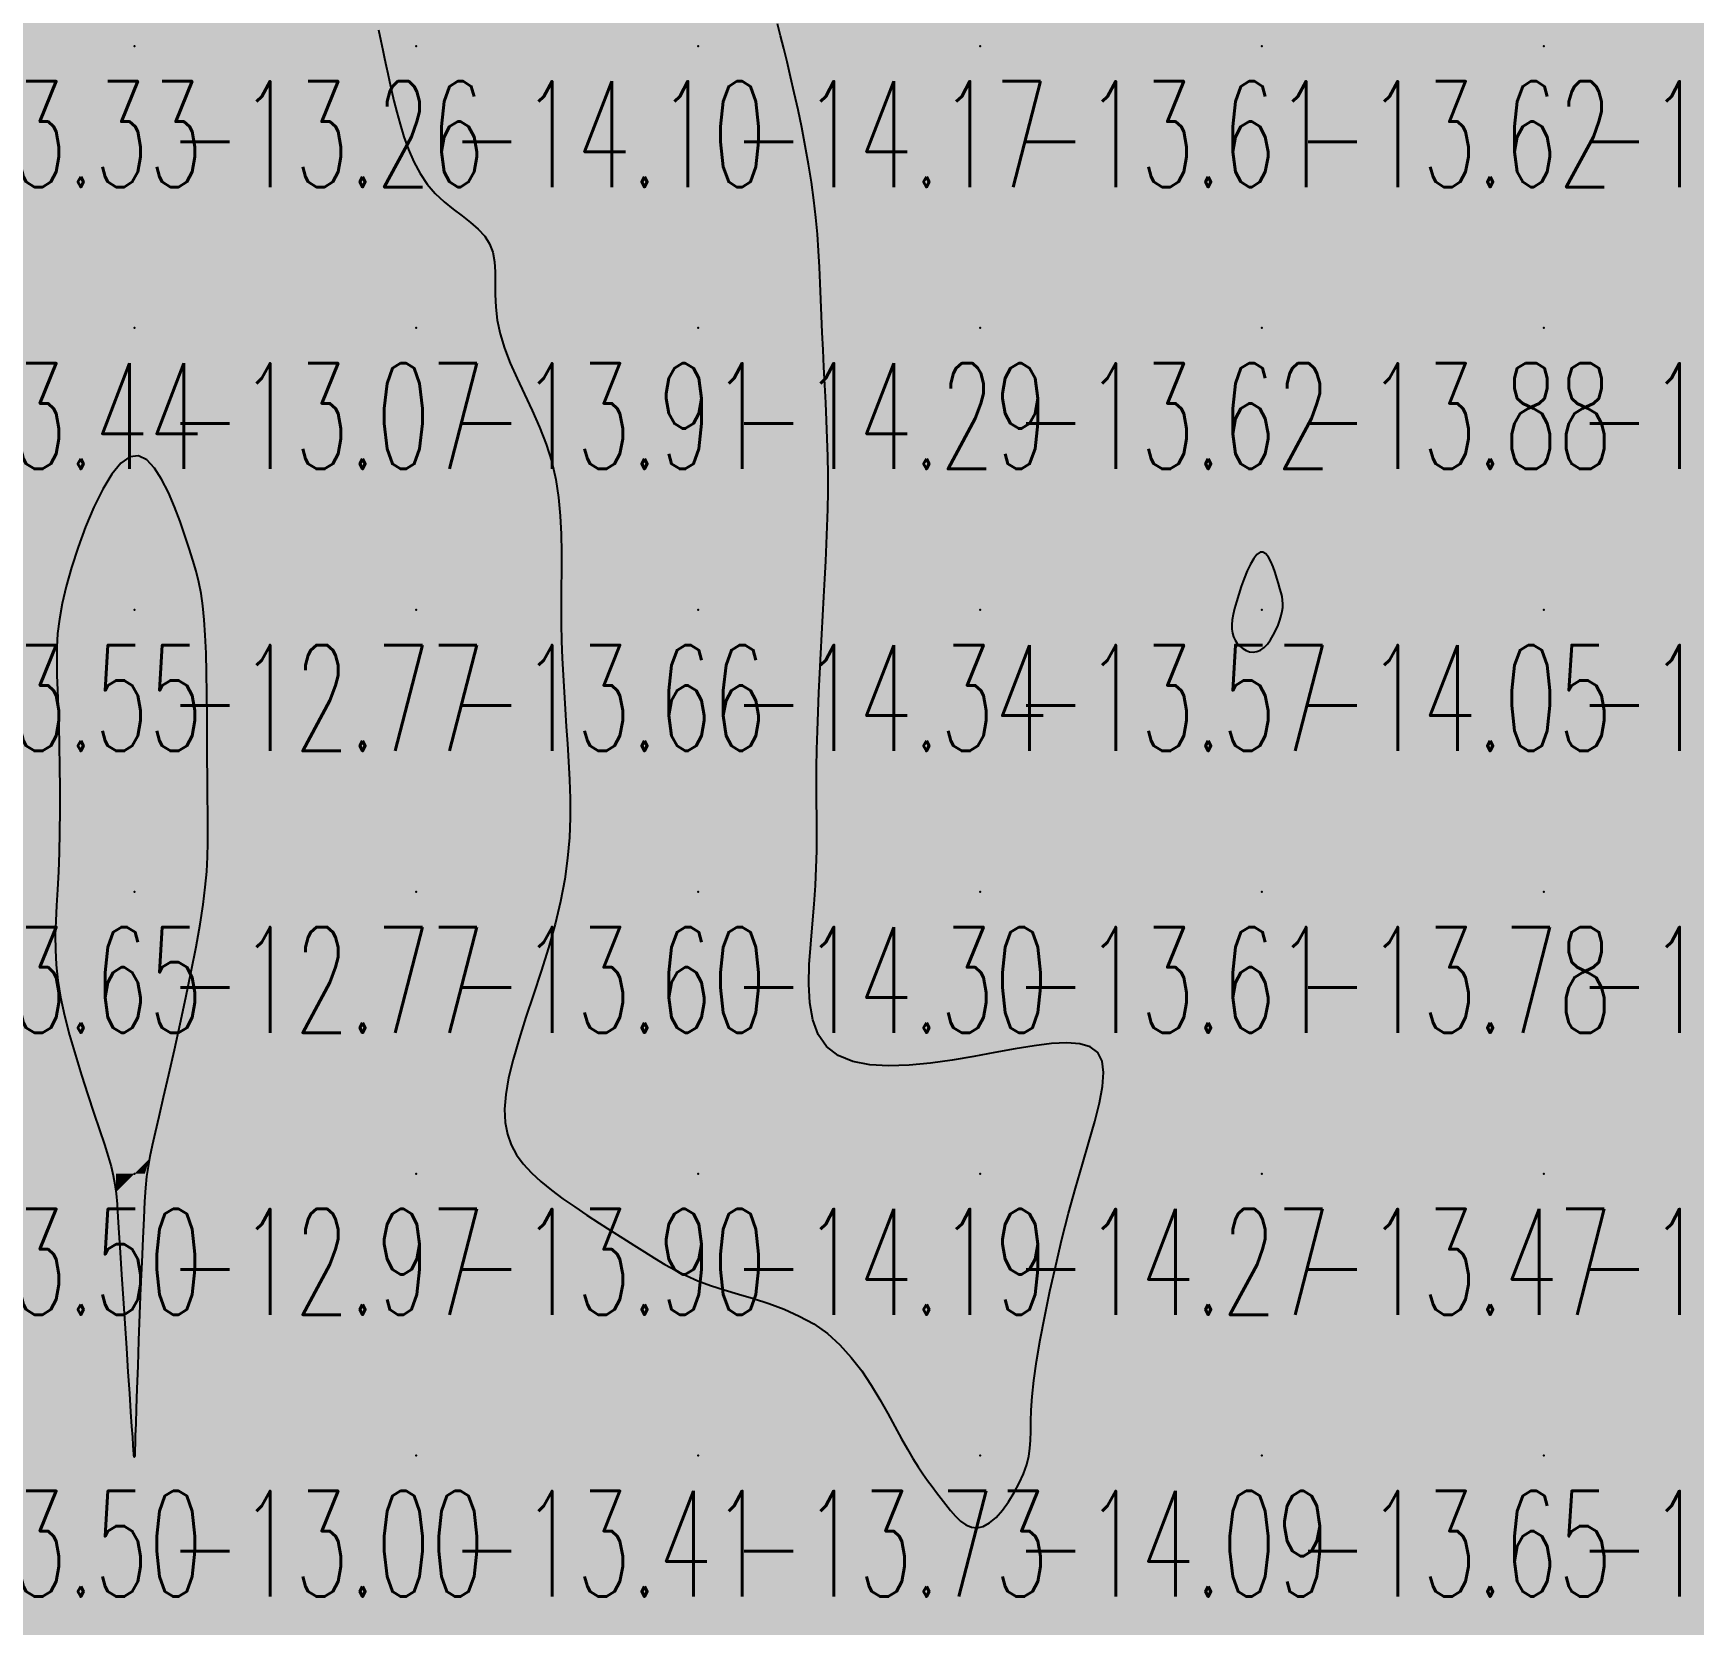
# Model space of a CAD drawing. Header units: millimetres. Extents: x 88261 to 90953, y 390274 to 392322.
# Drawn here: x 89586.7 to 89645.6, y 391911.2 to 391967.7 of the extents above; entities that cross this region are included whole.
import ezdxf
from ezdxf.enums import TextEntityAlignment as Align

# ---------------------------------------------------------------- set-up
doc = ezdxf.new("R2010")
doc.units = ezdxf.units.MM
doc.header["$LTSCALE"] = 25
for name, color, linetype in [('CN_03_00', 7, 'Continuous'), ('COTEAlt', 7, 'Continuous'), ('TN_COLORIAGE', 7, 'Continuous')]:
    doc.layers.add(name, color=color, linetype=linetype)
doc.styles.add('Simplex 1.0', font='Simplex.shx', dxfattribs={"width": 0.99, "height": 2.5})
doc.styles.get("Standard").update_dxf_attribs({"font": 'times.ttf'})

# ---------------------------------------------------------------- blocks, each defined once
blk = doc.blocks.new('COTE')
at = {"color": 0}
blk.add_point((0, 0), dxfattribs=at)
at = {"layer": 'COTEAlt'}
blk.add_attdef('ALT', text='', height=3.75, dxfattribs=at).set_placement((1.25, -1.25), align=Align.TOP_LEFT)

msp = doc.modelspace()

# ---------------------------------------------------------------- linework, layer by layer
at = {"layer": 'CN_03_00', "elevation": -14, "flags": 128}
msp.add_lwpolyline([(89598.914, 391967.819), (89598.994, 391967.425), (89599.063, 391967.091), (89599.125, 391966.799), (89599.184, 391966.53), (89599.242, 391966.264), (89599.306, 391965.982), (89599.377, 391965.666), (89599.46, 391965.302), (89599.559, 391964.897), (89599.675, 391964.464), (89599.813, 391964.016), (89599.975, 391963.567), (89600.165, 391963.129), (89600.385, 391962.715), (89600.638, 391962.338), (89600.926, 391962.008), (89601.236, 391961.717), (89601.557, 391961.456), (89601.875, 391961.213), (89602.177, 391960.98), (89602.449, 391960.744), (89602.679, 391960.496), (89602.854, 391960.226), (89602.965, 391959.924), (89603.023, 391959.591), (89603.047, 391959.229), (89603.052, 391958.838), (89603.055, 391958.421), (89603.073, 391957.979), (89603.123, 391957.513), (89603.221, 391957.026), (89603.379, 391956.52), (89603.587, 391955.994), (89603.83, 391955.45), (89604.094, 391954.889), (89604.363, 391954.312), (89604.623, 391953.72), (89604.858, 391953.114), (89605.054, 391952.496), (89605.199, 391951.865), (89605.299, 391951.226), (89605.36, 391950.58), (89605.392, 391949.931), (89605.402, 391949.283), (89605.399, 391948.637), (89605.39, 391947.997), (89605.385, 391947.365), (89605.39, 391946.745), (89605.404, 391946.134), (89605.427, 391945.528), (89605.457, 391944.926), (89605.492, 391944.323), (89605.531, 391943.718), (89605.573, 391943.107), (89605.615, 391942.487), (89605.656, 391941.856), (89605.69, 391941.211), (89605.71, 391940.549), (89605.709, 391939.867), (89605.682, 391939.165), (89605.621, 391938.437), (89605.52, 391937.684), (89605.372, 391936.9), (89605.174, 391936.088), (89604.937, 391935.257), (89604.677, 391934.422), (89604.406, 391933.594), (89604.141, 391932.789), (89603.896, 391932.018), (89603.686, 391931.296), (89603.524, 391930.635), (89603.424, 391930.047), (89603.386, 391929.524), (89603.407, 391929.058), (89603.486, 391928.641), (89603.621, 391928.262), (89603.809, 391927.914), (89604.048, 391927.587), (89604.337, 391927.272), (89604.672, 391926.962), (89605.046, 391926.655), (89605.448, 391926.354), (89605.871, 391926.059), (89606.305, 391925.771), (89606.74, 391925.49), (89607.169, 391925.219), (89607.581, 391924.957), (89607.97, 391924.706), (89608.343, 391924.467), (89608.707, 391924.238), (89609.071, 391924.022), (89609.442, 391923.817), (89609.83, 391923.624), (89610.242, 391923.444), (89610.686, 391923.277), (89611.169, 391923.12), (89611.682, 391922.967), (89612.216, 391922.808), (89612.761, 391922.632), (89613.305, 391922.43), (89613.838, 391922.192), (89614.352, 391921.91), (89614.834, 391921.572), (89615.278, 391921.173), (89615.683, 391920.725), (89616.052, 391920.242), (89616.389, 391919.74), (89616.695, 391919.233), (89616.974, 391918.738), (89617.228, 391918.268), (89617.46, 391917.839), (89617.673, 391917.463), (89617.87, 391917.135), (89618.053, 391916.847), (89618.226, 391916.591), (89618.391, 391916.358), (89618.551, 391916.141), (89618.71, 391915.931), (89618.87, 391915.72), (89619.033, 391915.504), (89619.202, 391915.29), (89619.376, 391915.091), (89619.557, 391914.918), (89619.745, 391914.783), (89619.942, 391914.697), (89620.148, 391914.673), (89620.363, 391914.721), (89620.588, 391914.85), (89620.818, 391915.05), (89621.044, 391915.305), (89621.261, 391915.602), (89621.463, 391915.926), (89621.642, 391916.263), (89621.792, 391916.599), (89621.906, 391916.92), (89621.98, 391917.215), (89622.022, 391917.498), (89622.042, 391917.786), (89622.049, 391918.096), (89622.055, 391918.446), (89622.068, 391918.853), (89622.1, 391919.334), (89622.16, 391919.908), (89622.255, 391920.584), (89622.385, 391921.35), (89622.544, 391922.186), (89622.729, 391923.072), (89622.935, 391923.989), (89623.157, 391924.918), (89623.392, 391925.837), (89623.635, 391926.728), (89623.88, 391927.573), (89624.113, 391928.363), (89624.32, 391929.091), (89624.485, 391929.749), (89624.594, 391930.33), (89624.63, 391930.826), (89624.579, 391931.231), (89624.426, 391931.537), (89624.161, 391931.74), (89623.79, 391931.852), (89623.325, 391931.886), (89622.78, 391931.857), (89622.165, 391931.779), (89621.494, 391931.667), (89620.777, 391931.535), (89620.028, 391931.396), (89619.26, 391931.266), (89618.488, 391931.159), (89617.732, 391931.087), (89617.008, 391931.065), (89616.336, 391931.107), (89615.732, 391931.225), (89615.216, 391931.435), (89614.804, 391931.749), (89614.508, 391932.175), (89614.317, 391932.7), (89614.213, 391933.304), (89614.178, 391933.966), (89614.194, 391934.666), (89614.243, 391935.385), (89614.307, 391936.103), (89614.369, 391936.8), (89614.413, 391937.46), (89614.441, 391938.087), (89614.455, 391938.69), (89614.46, 391939.278), (89614.458, 391939.86), (89614.454, 391940.443), (89614.451, 391941.036), (89614.453, 391941.649), (89614.463, 391942.287), (89614.48, 391942.946), (89614.504, 391943.622), (89614.532, 391944.309), (89614.565, 391945), (89614.6, 391945.69), (89614.638, 391946.374), (89614.675, 391947.044), (89614.713, 391947.699), (89614.748, 391948.338), (89614.78, 391948.965), (89614.809, 391949.585), (89614.832, 391950.2), (89614.848, 391950.814), (89614.857, 391951.429), (89614.857, 391952.05), (89614.847, 391952.679), (89614.829, 391953.314), (89614.804, 391953.952), (89614.775, 391954.589), (89614.744, 391955.223), (89614.712, 391955.851), (89614.68, 391956.469), (89614.652, 391957.076), (89614.628, 391957.668), (89614.606, 391958.249), (89614.584, 391958.825), (89614.557, 391959.399), (89614.524, 391959.976), (89614.481, 391960.561), (89614.425, 391961.159), (89614.354, 391961.774), (89614.266, 391962.408), (89614.162, 391963.055), (89614.047, 391963.705), (89613.923, 391964.349), (89613.794, 391964.978), (89613.662, 391965.582), (89613.531, 391966.152), (89613.405, 391966.678), (89613.285, 391967.157), (89613.172, 391967.6), (89613.062, 391968.024)], dxfattribs=at)
at = {"layer": 'CN_03_00', "flags": 128}
for points, elevation in [([(89590.275, 391917.239), (89590.275, 391917.266), (89590.277, 391917.331), (89590.28, 391917.454), (89590.286, 391917.654), (89590.295, 391917.952), (89590.309, 391918.366), (89590.327, 391918.916), (89590.351, 391919.613), (89590.38, 391920.427), (89590.413, 391921.322), (89590.448, 391922.258), (89590.484, 391923.199), (89590.521, 391924.105), (89590.557, 391924.941), (89590.592, 391925.666), (89590.624, 391926.256), (89590.658, 391926.735), (89590.697, 391927.138), (89590.746, 391927.501), (89590.809, 391927.859), (89590.891, 391928.25), (89590.996, 391928.708), (89591.128, 391929.269), (89591.289, 391929.958), (89591.472, 391930.756), (89591.67, 391931.632), (89591.874, 391932.554), (89592.076, 391933.491), (89592.266, 391934.414), (89592.437, 391935.29), (89592.58, 391936.09), (89592.688, 391936.791), (89592.765, 391937.407), (89592.816, 391937.961), (89592.845, 391938.477), (89592.857, 391938.977), (89592.858, 391939.484), (89592.852, 391940.021), (89592.845, 391940.612), (89592.841, 391941.272), (89592.838, 391941.988), (89592.836, 391942.74), (89592.831, 391943.508), (89592.824, 391944.272), (89592.811, 391945.012), (89592.792, 391945.708), (89592.764, 391946.339), (89592.726, 391946.892), (89592.677, 391947.378), (89592.614, 391947.815), (89592.536, 391948.22), (89592.442, 391948.611), (89592.329, 391949.004), (89592.198, 391949.419), (89592.045, 391949.872), (89591.87, 391950.372), (89591.673, 391950.894), (89591.455, 391951.407), (89591.218, 391951.877), (89590.963, 391952.272), (89590.689, 391952.558), (89590.399, 391952.703), (89590.094, 391952.673), (89589.775, 391952.448), (89589.451, 391952.052), (89589.128, 391951.52), (89588.815, 391950.888), (89588.52, 391950.191), (89588.252, 391949.466), (89588.019, 391948.747), (89587.828, 391948.07), (89587.687, 391947.462), (89587.589, 391946.913), (89587.529, 391946.404), (89587.5, 391945.916), (89587.494, 391945.431), (89587.505, 391944.929), (89587.526, 391944.392), (89587.55, 391943.8), (89587.571, 391943.142), (89587.588, 391942.427), (89587.6, 391941.674), (89587.606, 391940.901), (89587.605, 391940.123), (89587.597, 391939.36), (89587.582, 391938.628), (89587.558, 391937.944), (89587.526, 391937.321), (89587.492, 391936.749), (89587.463, 391936.211), (89587.446, 391935.692), (89587.447, 391935.177), (89587.474, 391934.65), (89587.533, 391934.095), (89587.633, 391933.497), (89587.776, 391932.846), (89587.954, 391932.155), (89588.159, 391931.445), (89588.377, 391930.734), (89588.6, 391930.042), (89588.817, 391929.39), (89589.016, 391928.795), (89589.187, 391928.278), (89589.323, 391927.851), (89589.426, 391927.492), (89589.502, 391927.172), (89589.558, 391926.861), (89589.6, 391926.532), (89589.634, 391926.154), (89589.665, 391925.699), (89589.7, 391925.137), (89589.744, 391924.45), (89589.794, 391923.662), (89589.85, 391922.809), (89589.908, 391921.926), (89589.967, 391921.047), (89590.023, 391920.209), (89590.074, 391919.446), (89590.118, 391918.794), (89590.153, 391918.278), (89590.179, 391917.889), (89590.198, 391917.61), (89590.211, 391917.422), (89590.22, 391917.307), (89590.225, 391917.246), (89590.228, 391917.221), (89590.23, 391917.214), (89590.231, 391917.21), (89590.233, 391917.206), (89590.236, 391917.202), (89590.238, 391917.198), (89590.241, 391917.196), (89590.244, 391917.194), (89590.247, 391917.193), (89590.251, 391917.193), (89590.254, 391917.195), (89590.258, 391917.199), (89590.262, 391917.204), (89590.265, 391917.209), (89590.268, 391917.215), (89590.271, 391917.22), (89590.273, 391917.226), (89590.274, 391917.231), (89590.275, 391917.239)], -13), ([(89630.324, 391945.905), (89630.442, 391946.028), (89630.552, 391946.177), (89630.654, 391946.343), (89630.744, 391946.52), (89630.823, 391946.701), (89630.888, 391946.877), (89630.938, 391947.043), (89630.972, 391947.192), (89630.99, 391947.328), (89630.994, 391947.456), (89630.985, 391947.582), (89630.964, 391947.711), (89630.932, 391947.849), (89630.89, 391948), (89630.84, 391948.17), (89630.782, 391948.361), (89630.717, 391948.564), (89630.645, 391948.765), (89630.566, 391948.951), (89630.48, 391949.11), (89630.387, 391949.227), (89630.288, 391949.29), (89630.183, 391949.286), (89630.072, 391949.206), (89629.957, 391949.06), (89629.842, 391948.86), (89629.728, 391948.62), (89629.619, 391948.354), (89629.517, 391948.074), (89629.425, 391947.795), (89629.346, 391947.53), (89629.281, 391947.29), (89629.232, 391947.074), (89629.2, 391946.881), (89629.184, 391946.707), (89629.185, 391946.551), (89629.205, 391946.409), (89629.243, 391946.28), (89629.3, 391946.16), (89629.376, 391946.049), (89629.468, 391945.949), (89629.574, 391945.864), (89629.69, 391945.799), (89629.814, 391945.757), (89629.942, 391945.743), (89630.072, 391945.761), (89630.2, 391945.814), (89630.324, 391945.905)], -14)]:
    msp.add_lwpolyline(points, close=True, dxfattribs=dict(at, elevation=elevation))
at = {"layer": 'TN_COLORIAGE', "color": 221}
for points in [[(89580.249, 391977.239, -13.478), (89580.249, 391967.239, -13.478), (89590.249, 391977.239, -13.478)], [(89580.249, 391967.239, -13.478), (89590.249, 391967.239, -13.478), (89590.249, 391977.239, -13.478)], [(89596.84, 391977.239, -13.262), (89597.572, 391974.563, -13.262), (89590.249, 391977.239, -13.262), (89590.249, 391967.239, -13.262)], [(89613.325, 391967.239, -13.431), (89612.581, 391969.571, -13.431), (89620.249, 391967.239, -13.431), (89620.249, 391977.239, -13.431)], [(89620.249, 391977.239, -13.504), (89620.249, 391967.239, -13.504), (89630.249, 391977.239, -13.504)], [(89620.249, 391967.239, -13.504), (89630.249, 391967.239, -13.504), (89630.249, 391977.239, -13.504)], [(89630.249, 391967.239, -13.197), (89640.249, 391967.239, -13.197), (89640.249, 391977.239, -13.197)], [(89630.249, 391977.239, -13.197), (89630.249, 391967.239, -13.197), (89640.249, 391977.239, -13.197)], [(89640.249, 391967.239, -13), (89645.275, 391972.266, -13), (89640.249, 391977.239, -13), (89644.541, 391977.239, -13)], [(89599.022, 391967.239, -13.262), (89597.572, 391974.563, -13.262), (89590.249, 391967.239, -13.262)], [(89645.275, 391972.266, -13.264), (89646.017, 391967.239, -13.264), (89640.249, 391967.239, -13.264)], [(89580.249, 391957.239, -13.262), (89590.249, 391957.239, -13.262), (89590.249, 391967.239, -13.262)], [(89580.249, 391967.239, -13.262), (89580.249, 391957.239, -13.262), (89590.249, 391967.239, -13.262)], [(89599.022, 391967.239, -13.072), (89599.248, 391966.238, -13.072), (89590.249, 391967.239, -13.072), (89590.249, 391957.239, -13.072)], [(89613.325, 391967.239, -13.611), (89614.55, 391961.541, -13.611), (89620.249, 391967.239, -13.611)], [(89614.6, 391957.239, -13.611), (89614.55, 391961.541, -13.611), (89620.249, 391957.239, -13.611), (89620.249, 391967.239, -13.611)], [(89620.249, 391957.239, -13.624), (89630.249, 391957.239, -13.624), (89630.249, 391967.239, -13.624)], [(89620.249, 391967.239, -13.624), (89620.249, 391957.239, -13.624), (89630.249, 391967.239, -13.624)], [(89630.249, 391967.239, -13.264), (89630.249, 391957.239, -13.264), (89640.249, 391967.239, -13.264)], [(89630.249, 391957.239, -13.264), (89640.249, 391957.239, -13.264), (89640.249, 391967.239, -13.264)], [(89640.249, 391957.239, -13), (89646.234, 391963.225, -13), (89640.249, 391967.239, -13), (89646.017, 391967.239, -13)], [(89600.249, 391961.804, -13.072), (89599.248, 391966.238, -13.072), (89600.249, 391957.239, -13.072), (89590.249, 391957.239, -13.072)], [(89640.249, 391957.239, -13), (89646.234, 391963.225, -13), (89650.249, 391957.239, -13), (89650.249, 391957.363, -13)], [(89600.249, 391961.804, -13.913), (89603.587, 391960.578, -13.913), (89600.249, 391957.239, -13.913)], [(89603.587, 391960.578, -13.913), (89602.526, 391957.239, -13.913), (89600.249, 391957.239, -13.913)], [(89580.249, 391947.239, -13), (89587.283, 391947.239, -13), (89590.249, 391957.239, -13), (89590.249, 391954.881, -13)], [(89580.249, 391957.239, -13.072), (89580.249, 391947.239, -13.072), (89590.249, 391957.239, -13.072)], [(89600.249, 391957.239, -13), (89592.287, 391949.277, -13), (89590.249, 391957.239, -13), (89590.249, 391954.881, -13)], [(89600.249, 391957.239, -13), (89592.287, 391949.277, -13), (89600.249, 391947.239, -13), (89592.873, 391947.239, -13)], [(89602.526, 391957.239, -13.657), (89605.633, 391952.624, -13.657), (89600.249, 391957.239, -13.657), (89600.249, 391947.239, -13.657)], [(89614.6, 391957.239, -13.618), (89614.965, 391951.956, -13.618), (89620.249, 391957.239, -13.618)], [(89614.965, 391951.956, -13.572), (89614.681, 391947.239, -13.572), (89620.249, 391957.239, -13.572), (89620.249, 391947.239, -13.572)], [(89630.249, 391950.142, -13.572), (89629.183, 391947.239, -13.572), (89630.249, 391957.239, -13.572), (89620.249, 391947.239, -13.572)], [(89620.249, 391957.239, -13.875), (89620.249, 391947.239, -13.875), (89630.249, 391957.239, -13.875)], [(89630.249, 391950.142, -13.289), (89630.919, 391947.909, -13.289), (89630.249, 391957.239, -13.289), (89640.249, 391957.239, -13.289)], [(89631.115, 391947.239, -13.289), (89630.919, 391947.909, -13.289), (89640.249, 391947.239, -13.289), (89640.249, 391957.239, -13.289)], [(89640.249, 391957.239, -13.002), (89640.249, 391947.239, -13.002), (89650.249, 391957.239, -13.002)], [(89640.249, 391947.239, -13.002), (89650.249, 391947.239, -13.002), (89650.249, 391957.239, -13.002)], [(89605.633, 391952.624, -13.657), (89605.265, 391947.239, -13.657), (89600.249, 391947.239, -13.657)], [(89580.249, 391937.239, -13), (89587.59, 391944.581, -13), (89580.249, 391947.239, -13), (89587.283, 391947.239, -13)], [(89592.873, 391947.239, -13.657), (89592.808, 391939.798, -13.657), (89600.249, 391947.239, -13.657)], [(89600.249, 391947.239, -13), (89592.808, 391939.798, -13), (89600.249, 391937.239, -13), (89592.97, 391937.239, -13)], [(89605.265, 391947.239, -13.605), (89605.621, 391942.611, -13.605), (89600.249, 391947.239, -13.605), (89600.249, 391937.239, -13.605)], [(89614.363, 391941.353, -13.572), (89614.681, 391947.239, -13.572), (89620.249, 391947.239, -13.572)], [(89614.589, 391937.239, -13.572), (89614.363, 391941.353, -13.572), (89620.249, 391937.239, -13.572), (89620.249, 391947.239, -13.572)], [(89629.092, 391946.082, -13.572), (89629.183, 391947.239, -13.572), (89620.249, 391937.239, -13.572), (89620.249, 391947.239, -13.572)], [(89630.249, 391937.239, -13.462), (89640.249, 391937.239, -13.462), (89640.249, 391947.239, -13.462)], [(89630.249, 391945.39, -13.462), (89631.115, 391947.239, -13.462), (89630.249, 391937.239, -13.462), (89640.249, 391947.239, -13.462)], [(89640.249, 391947.239, -13.394), (89640.249, 391937.239, -13.394), (89650.249, 391947.239, -13.394)], [(89640.249, 391937.239, -13.394), (89650.249, 391937.239, -13.394), (89650.249, 391947.239, -13.394)], [(89630.249, 391945.39, -13.61), (89629.092, 391946.082, -13.61), (89630.249, 391937.239, -13.61), (89620.249, 391937.239, -13.61)], [(89587.59, 391944.581, -13.645), (89587.656, 391937.239, -13.645), (89580.249, 391937.239, -13.645)], [(89605.942, 391937.239, -13.605), (89605.621, 391942.611, -13.605), (89600.249, 391937.239, -13.605)], [(89580.249, 391937.239, -13), (89587.656, 391937.239, -13), (89580.249, 391927.239, -13), (89587.136, 391934.126, -13)], [(89600.249, 391927.239, -13), (89590.623, 391927.239, -13), (89600.249, 391937.239, -13), (89590.793, 391927.784, -13)], [(89592.97, 391937.239, -13.605), (89590.793, 391927.784, -13.605), (89600.249, 391937.239, -13.605)], [(89602.843, 391929.833, -13.605), (89605.942, 391937.239, -13.605), (89600.249, 391927.239, -13.605), (89600.249, 391937.239, -13.605)], [(89613.496, 391930.487, -13.61), (89620.249, 391931.305, -13.61), (89620.249, 391937.239, -13.61)], [(89613.496, 391930.487, -13.61), (89614.589, 391937.239, -13.61), (89620.249, 391937.239, -13.61)], [(89625.679, 391932.669, -13.61), (89620.249, 391931.305, -13.61), (89630.249, 391937.239, -13.61), (89620.249, 391937.239, -13.61)], [(89625.679, 391932.669, -13.469), (89623.595, 391927.239, -13.469), (89630.249, 391937.239, -13.469), (89630.249, 391927.239, -13.469)], [(89630.249, 391937.239, -13.707), (89630.249, 391927.239, -13.707), (89640.249, 391937.239, -13.707)], [(89630.249, 391927.239, -13.707), (89640.249, 391927.239, -13.707), (89640.249, 391937.239, -13.707)], [(89640.249, 391937.239, -13.395), (89640.249, 391927.239, -13.395), (89650.249, 391937.239, -13.395)], [(89640.249, 391927.239, -13.395), (89650.249, 391927.239, -13.395), (89650.249, 391937.239, -13.395)], [(89587.136, 391934.126, -13.5), (89589.598, 391927.239, -13.5), (89580.249, 391927.239, -13.5)], [(89603.833, 391927.239, -13.895), (89602.843, 391929.833, -13.895), (89600.249, 391927.239, -13.895)], [(89580.249, 391927.239, -13), (89589.598, 391927.239, -13), (89580.249, 391917.239, -13), (89589.595, 391926.586, -13)], [(89590.623, 391927.239, -13.895), (89590.264, 391917.255, -13.895), (89600.249, 391927.239, -13.895)], [(89600.249, 391927.239, -13), (89590.264, 391917.255, -13), (89600.249, 391917.239, -13), (89590.283, 391917.239, -13)], [(89603.833, 391927.239, -13.405), (89607.851, 391924.841, -13.405), (89600.249, 391927.239, -13.405), (89600.249, 391917.239, -13.405)], [(89622.359, 391917.239, -13.469), (89621.751, 391918.742, -13.469), (89630.249, 391917.239, -13.469), (89630.249, 391927.239, -13.469)], [(89621.751, 391918.742, -13.469), (89623.595, 391927.239, -13.469), (89630.249, 391927.239, -13.469)], [(89630.249, 391927.239, -13.748), (89630.249, 391917.239, -13.748), (89640.249, 391927.239, -13.748)], [(89630.249, 391917.239, -13.748), (89640.249, 391917.239, -13.748), (89640.249, 391927.239, -13.748)], [(89640.249, 391927.239, -13.374), (89640.249, 391917.239, -13.374), (89650.249, 391927.239, -13.374)], [(89640.249, 391917.239, -13.374), (89650.249, 391917.239, -13.374), (89650.249, 391927.239, -13.374)], [(89589.595, 391926.586, -13.498), (89590.221, 391917.239, -13.498), (89580.249, 391917.239, -13.498)], [(89610.249, 391923.139, -13.405), (89607.851, 391924.841, -13.405), (89610.249, 391917.239, -13.405), (89600.249, 391917.239, -13.405)], [(89610.249, 391923.139, -13.73), (89615.273, 391922.263, -13.73), (89610.249, 391917.239, -13.73)], [(89617.666, 391917.239, -13.73), (89615.273, 391922.263, -13.73), (89610.249, 391917.239, -13.73)], [(89580.249, 391907.239, -13), (89590.227, 391917.217, -13), (89580.249, 391917.239, -13), (89590.221, 391917.239, -13)], [(89580.249, 391907.239, -13), (89590.227, 391917.217, -13), (89590.249, 391907.239, -13), (89590.249, 391917.176, -13)], [(89590.249, 391907.239, -13.405), (89600.249, 391907.239, -13.405), (89600.249, 391917.239, -13.405)], [(89600.249, 391917.239, -13), (89590.283, 391917.239, -13), (89590.249, 391907.239, -13), (89590.249, 391917.176, -13)], [(89600.249, 391917.239, -13.73), (89600.249, 391907.239, -13.73), (89610.249, 391917.239, -13.73)], [(89600.249, 391907.239, -13.73), (89610.249, 391907.239, -13.73), (89610.249, 391917.239, -13.73)], [(89617.666, 391917.239, -13.434), (89618.826, 391915.816, -13.434), (89610.249, 391917.239, -13.434), (89610.249, 391907.239, -13.434)], [(89620.249, 391913.818, -13.649), (89622.359, 391917.239, -13.649), (89620.249, 391907.239, -13.649), (89630.249, 391917.239, -13.649)], [(89626.371, 391907.239, -13.649), (89630.249, 391909.697, -13.649), (89620.249, 391907.239, -13.649), (89630.249, 391917.239, -13.649)], [(89630.249, 391909.697, -13.643), (89632.679, 391909.67, -13.643), (89630.249, 391917.239, -13.643), (89640.249, 391917.239, -13.643)], [(89632.715, 391907.239, -13.643), (89632.679, 391909.67, -13.643), (89640.249, 391907.239, -13.643), (89640.249, 391917.239, -13.643)], [(89640.249, 391917.239, -13.62), (89640.249, 391907.239, -13.62), (89650.249, 391917.239, -13.62)], [(89640.249, 391907.239, -13.62), (89650.249, 391907.239, -13.62), (89650.249, 391917.239, -13.62)], [(89620.249, 391913.818, -13.434), (89618.826, 391915.816, -13.434), (89620.249, 391907.239, -13.434), (89610.249, 391907.239, -13.434)]]:
    msp.add_solid(points, dxfattribs=at)
at = {"layer": 'TN_COLORIAGE', "color": 231}
for points in [[(89600.249, 391977.239, -14), (89597.572, 391974.563, -14), (89600.249, 391967.239, -14), (89599.022, 391967.239, -14)], [(89600.249, 391977.239, -14.074), (89600.249, 391967.239, -14.074), (89610.249, 391977.239, -14.074)], [(89600.249, 391967.239, -14.074), (89610.249, 391967.239, -14.074), (89610.249, 391977.239, -14.074)], [(89610.249, 391967.239, -14), (89612.581, 391969.571, -14), (89610.249, 391977.239, -14), (89611.402, 391977.239, -14)], [(89612.581, 391969.571, -14.173), (89613.325, 391967.239, -14.173), (89610.249, 391967.239, -14.173)], [(89599.248, 391966.238, -14.103), (89599.022, 391967.239, -14.103), (89600.249, 391967.239, -14.103)], [(89599.248, 391966.238, -14.103), (89600.249, 391961.804, -14.103), (89600.249, 391967.239, -14.103)], [(89610.249, 391967.239, -14), (89603.587, 391960.578, -14), (89600.249, 391967.239, -14), (89600.249, 391961.804, -14)], [(89610.249, 391957.239, -14), (89602.526, 391957.239, -14), (89610.249, 391967.239, -14), (89603.587, 391960.578, -14)], [(89610.249, 391957.239, -14), (89614.55, 391961.541, -14), (89610.249, 391967.239, -14), (89613.325, 391967.239, -14)], [(89614.55, 391961.541, -14.294), (89614.6, 391957.239, -14.294), (89610.249, 391957.239, -14.294)], [(89605.633, 391952.624, -14.294), (89602.526, 391957.239, -14.294), (89610.249, 391957.239, -14.294)], [(89610.249, 391947.239, -14), (89605.265, 391947.239, -14), (89610.249, 391957.239, -14), (89605.633, 391952.624, -14)], [(89610.249, 391947.239, -14), (89614.965, 391951.956, -14), (89610.249, 391957.239, -14), (89614.6, 391957.239, -14)], [(89614.681, 391947.239, -14.341), (89614.965, 391951.956, -14.341), (89610.249, 391947.239, -14.341)], [(89629.183, 391947.239, -14.051), (89630.249, 391950.142, -14.051), (89630.249, 391947.239, -14.051)], [(89630.919, 391947.909, -14.051), (89630.249, 391950.142, -14.051), (89630.249, 391947.239, -14.051)], [(89630.919, 391947.909, -14.051), (89631.115, 391947.239, -14.051), (89630.249, 391947.239, -14.051)], [(89605.621, 391942.611, -14.341), (89605.265, 391947.239, -14.341), (89610.249, 391947.239, -14.341)], [(89610.249, 391947.239, -14), (89605.621, 391942.611, -14), (89610.249, 391937.239, -14), (89605.942, 391937.239, -14)], [(89610.249, 391947.239, -14), (89614.681, 391947.239, -14), (89610.249, 391937.239, -14), (89614.363, 391941.353, -14)], [(89629.183, 391947.239, -14.051), (89629.092, 391946.082, -14.051), (89630.249, 391947.239, -14.051)], [(89629.092, 391946.082, -14.051), (89630.249, 391945.39, -14.051), (89630.249, 391947.239, -14.051)], [(89631.115, 391947.239, -14.051), (89630.249, 391945.39, -14.051), (89630.249, 391947.239, -14.051)], [(89614.363, 391941.353, -14.299), (89614.589, 391937.239, -14.299), (89610.249, 391937.239, -14.299)], [(89605.942, 391937.239, -14.299), (89602.843, 391929.833, -14.299), (89610.249, 391937.239, -14.299)], [(89610.249, 391937.239, -14), (89602.843, 391929.833, -14), (89610.249, 391927.239, -14), (89603.833, 391927.239, -14)], [(89610.249, 391937.239, -14), (89614.589, 391937.239, -14), (89610.249, 391927.239, -14), (89613.496, 391930.487, -14)], [(89620.249, 391931.305, -14.267), (89625.679, 391932.669, -14.267), (89620.249, 391927.239, -14.267)], [(89623.595, 391927.239, -14.267), (89625.679, 391932.669, -14.267), (89620.249, 391927.239, -14.267)], [(89620.249, 391927.239, -14), (89620.249, 391931.305, -14), (89610.249, 391927.239, -14), (89613.496, 391930.487, -14)], [(89607.851, 391924.841, -14.188), (89603.833, 391927.239, -14.188), (89610.249, 391927.239, -14.188)], [(89607.851, 391924.841, -14.188), (89610.249, 391923.139, -14.188), (89610.249, 391927.239, -14.188)], [(89620.249, 391927.239, -14), (89615.273, 391922.263, -14), (89610.249, 391927.239, -14), (89610.249, 391923.139, -14)], [(89620.249, 391927.239, -14), (89615.273, 391922.263, -14), (89620.249, 391917.239, -14), (89617.666, 391917.239, -14)], [(89620.249, 391927.239, -14), (89623.595, 391927.239, -14), (89620.249, 391917.239, -14), (89621.751, 391918.742, -14)], [(89621.751, 391918.742, -14.094), (89622.359, 391917.239, -14.094), (89620.249, 391917.239, -14.094)], [(89618.826, 391915.816, -14.094), (89617.666, 391917.239, -14.094), (89620.249, 391917.239, -14.094)], [(89618.826, 391915.816, -14.094), (89620.249, 391913.818, -14.094), (89620.249, 391917.239, -14.094)], [(89622.359, 391917.239, -14.094), (89620.249, 391913.818, -14.094), (89620.249, 391917.239, -14.094)]]:
    msp.add_solid(points, dxfattribs=at)
at = {"layer": 'TN_COLORIAGE', "color": 211}
for points in [[(89646.017, 391967.239, -12.738), (89645.275, 391972.266, -12.738), (89650.249, 391967.239, -12.738), (89650.249, 391977.239, -12.738)], [(89590.249, 391954.881, -12.766), (89587.283, 391947.239, -12.766), (89590.249, 391947.239, -12.766)], [(89590.249, 391954.881, -12.766), (89592.287, 391949.277, -12.766), (89590.249, 391947.239, -12.766)], [(89592.873, 391947.239, -12.766), (89592.287, 391949.277, -12.766), (89590.249, 391947.239, -12.766)], [(89587.283, 391947.239, -12.766), (89587.59, 391944.581, -12.766), (89590.249, 391947.239, -12.766)], [(89587.656, 391937.239, -12.766), (89587.59, 391944.581, -12.766), (89590.249, 391937.239, -12.766), (89590.249, 391947.239, -12.766)], [(89592.808, 391939.798, -12.766), (89592.873, 391947.239, -12.766), (89590.249, 391937.239, -12.766), (89590.249, 391947.239, -12.766)], [(89592.97, 391937.239, -12.774), (89592.808, 391939.798, -12.774), (89590.249, 391937.239, -12.774)], [(89589.598, 391927.239, -12.774), (89587.136, 391934.126, -12.774), (89590.249, 391927.239, -12.774), (89590.249, 391937.239, -12.774)], [(89587.136, 391934.126, -12.774), (89587.656, 391937.239, -12.774), (89590.249, 391937.239, -12.774)], [(89590.793, 391927.784, -12.774), (89592.97, 391937.239, -12.774), (89590.249, 391927.239, -12.774), (89590.249, 391937.239, -12.774)], [(89590.793, 391927.784, -12.965), (89590.623, 391927.239, -12.965), (89590.249, 391927.239, -12.965)], [(89590.221, 391917.239, -12.965), (89589.595, 391926.586, -12.965), (89590.249, 391917.239, -12.965), (89590.249, 391927.239, -12.965)], [(89589.595, 391926.586, -12.965), (89589.598, 391927.239, -12.965), (89590.249, 391927.239, -12.965)], [(89590.264, 391917.255, -12.965), (89590.623, 391927.239, -12.965), (89590.249, 391917.239, -12.965), (89590.249, 391927.239, -12.965)], [(89590.221, 391917.239, -12.999), (89590.227, 391917.217, -12.999), (89590.249, 391917.239, -12.999)], [(89590.249, 391917.176, -12.999), (89590.227, 391917.217, -12.999), (89590.249, 391917.239, -12.999)], [(89590.283, 391917.239, -12.999), (89590.264, 391917.255, -12.999), (89590.249, 391917.239, -12.999)], [(89590.249, 391917.176, -12.999), (89590.283, 391917.239, -12.999), (89590.249, 391917.239, -12.999)]]:
    msp.add_solid(points, dxfattribs=at)

# ---------------------------------------------------------------- block references
at = {"layer": 'COTEAlt'}
ref = msp.add_blockref('COTE', (89580.249, 391967.239), dxfattribs=at)
ref.add_attrib('ALT', '-13.33', dxfattribs={"height": 3.75, "style": 'Simplex 1.0', "width": 0.6}).set_placement((89581.499, 391965.989), align=Align.TOP_LEFT)
ref = msp.add_blockref('COTE', (89590.249, 391967.239), dxfattribs=at)
ref.add_attrib('ALT', '-13.26', dxfattribs={"height": 3.75, "style": 'Simplex 1.0', "width": 0.6}).set_placement((89591.499, 391965.989), align=Align.TOP_LEFT)
ref = msp.add_blockref('COTE', (89600.249, 391967.239), dxfattribs=at)
ref.add_attrib('ALT', '-14.10', dxfattribs={"height": 3.75, "style": 'Simplex 1.0', "width": 0.6}).set_placement((89601.499, 391965.989), align=Align.TOP_LEFT)
ref = msp.add_blockref('COTE', (89610.249, 391967.239), dxfattribs=at)
ref.add_attrib('ALT', '-14.17', dxfattribs={"height": 3.75, "style": 'Simplex 1.0', "width": 0.6}).set_placement((89611.499, 391965.989), align=Align.TOP_LEFT)
ref = msp.add_blockref('COTE', (89620.249, 391967.239), dxfattribs=at)
ref.add_attrib('ALT', '-13.61', dxfattribs={"height": 3.75, "style": 'Simplex 1.0', "width": 0.6}).set_placement((89621.499, 391965.989), align=Align.TOP_LEFT)
ref = msp.add_blockref('COTE', (89630.249, 391967.239), dxfattribs=at)
ref.add_attrib('ALT', '-13.62', dxfattribs={"height": 3.75, "style": 'Simplex 1.0', "width": 0.6}).set_placement((89631.499, 391965.989), align=Align.TOP_LEFT)
ref = msp.add_blockref('COTE', (89640.249, 391967.239), dxfattribs=at)
ref.add_attrib('ALT', '-13.26', dxfattribs={"height": 3.75, "style": 'Simplex 1.0', "width": 0.6}).set_placement((89641.499, 391965.989), align=Align.TOP_LEFT)
ref = msp.add_blockref('COTE', (89580.249, 391957.239), dxfattribs=at)
ref.add_attrib('ALT', '-13.44', dxfattribs={"height": 3.75, "style": 'Simplex 1.0', "width": 0.6}).set_placement((89581.499, 391955.989), align=Align.TOP_LEFT)
ref = msp.add_blockref('COTE', (89590.249, 391957.239), dxfattribs=at)
ref.add_attrib('ALT', '-13.07', dxfattribs={"height": 3.75, "style": 'Simplex 1.0', "width": 0.6}).set_placement((89591.499, 391955.989), align=Align.TOP_LEFT)
ref = msp.add_blockref('COTE', (89600.249, 391957.239), dxfattribs=at)
ref.add_attrib('ALT', '-13.91', dxfattribs={"height": 3.75, "style": 'Simplex 1.0', "width": 0.6}).set_placement((89601.499, 391955.989), align=Align.TOP_LEFT)
ref = msp.add_blockref('COTE', (89610.249, 391957.239), dxfattribs=at)
ref.add_attrib('ALT', '-14.29', dxfattribs={"height": 3.75, "style": 'Simplex 1.0', "width": 0.6}).set_placement((89611.499, 391955.989), align=Align.TOP_LEFT)
ref = msp.add_blockref('COTE', (89620.249, 391957.239), dxfattribs=at)
ref.add_attrib('ALT', '-13.62', dxfattribs={"height": 3.75, "style": 'Simplex 1.0', "width": 0.6}).set_placement((89621.499, 391955.989), align=Align.TOP_LEFT)
ref = msp.add_blockref('COTE', (89630.249, 391957.239), dxfattribs=at)
ref.add_attrib('ALT', '-13.88', dxfattribs={"height": 3.75, "style": 'Simplex 1.0', "width": 0.6}).set_placement((89631.499, 391955.989), align=Align.TOP_LEFT)
ref = msp.add_blockref('COTE', (89640.249, 391957.239), dxfattribs=at)
ref.add_attrib('ALT', '-13.29', dxfattribs={"height": 3.75, "style": 'Simplex 1.0', "width": 0.6}).set_placement((89641.499, 391955.989), align=Align.TOP_LEFT)
ref = msp.add_blockref('COTE', (89580.249, 391947.239), dxfattribs=at)
ref.add_attrib('ALT', '-13.55', dxfattribs={"height": 3.75, "style": 'Simplex 1.0', "width": 0.6}).set_placement((89581.499, 391945.989), align=Align.TOP_LEFT)
ref = msp.add_blockref('COTE', (89590.249, 391947.239), dxfattribs=at)
ref.add_attrib('ALT', '-12.77', dxfattribs={"height": 3.75, "style": 'Simplex 1.0', "width": 0.6}).set_placement((89591.499, 391945.989), align=Align.TOP_LEFT)
ref = msp.add_blockref('COTE', (89600.249, 391947.239), dxfattribs=at)
ref.add_attrib('ALT', '-13.66', dxfattribs={"height": 3.75, "style": 'Simplex 1.0', "width": 0.6}).set_placement((89601.499, 391945.989), align=Align.TOP_LEFT)
ref = msp.add_blockref('COTE', (89610.249, 391947.239), dxfattribs=at)
ref.add_attrib('ALT', '-14.34', dxfattribs={"height": 3.75, "style": 'Simplex 1.0', "width": 0.6}).set_placement((89611.499, 391945.989), align=Align.TOP_LEFT)
ref = msp.add_blockref('COTE', (89620.249, 391947.239), dxfattribs=at)
ref.add_attrib('ALT', '-13.57', dxfattribs={"height": 3.75, "style": 'Simplex 1.0', "width": 0.6}).set_placement((89621.499, 391945.989), align=Align.TOP_LEFT)
ref = msp.add_blockref('COTE', (89630.249, 391947.239), dxfattribs=at)
ref.add_attrib('ALT', '-14.05', dxfattribs={"height": 3.75, "style": 'Simplex 1.0', "width": 0.6}).set_placement((89631.499, 391945.989), align=Align.TOP_LEFT)
ref = msp.add_blockref('COTE', (89640.249, 391947.239), dxfattribs=at)
ref.add_attrib('ALT', '-13.46', dxfattribs={"height": 3.75, "style": 'Simplex 1.0', "width": 0.6}).set_placement((89641.499, 391945.989), align=Align.TOP_LEFT)
ref = msp.add_blockref('COTE', (89580.249, 391937.239), dxfattribs=at)
ref.add_attrib('ALT', '-13.65', dxfattribs={"height": 3.75, "style": 'Simplex 1.0', "width": 0.6}).set_placement((89581.499, 391935.989), align=Align.TOP_LEFT)
ref = msp.add_blockref('COTE', (89590.249, 391937.239), dxfattribs=at)
ref.add_attrib('ALT', '-12.77', dxfattribs={"height": 3.75, "style": 'Simplex 1.0', "width": 0.6}).set_placement((89591.499, 391935.989), align=Align.TOP_LEFT)
ref = msp.add_blockref('COTE', (89600.249, 391937.239), dxfattribs=at)
ref.add_attrib('ALT', '-13.60', dxfattribs={"height": 3.75, "style": 'Simplex 1.0', "width": 0.6}).set_placement((89601.499, 391935.989), align=Align.TOP_LEFT)
ref = msp.add_blockref('COTE', (89610.249, 391937.239), dxfattribs=at)
ref.add_attrib('ALT', '-14.30', dxfattribs={"height": 3.75, "style": 'Simplex 1.0', "width": 0.6}).set_placement((89611.499, 391935.989), align=Align.TOP_LEFT)
ref = msp.add_blockref('COTE', (89620.249, 391937.239), dxfattribs=at)
ref.add_attrib('ALT', '-13.61', dxfattribs={"height": 3.75, "style": 'Simplex 1.0', "width": 0.6}).set_placement((89621.499, 391935.989), align=Align.TOP_LEFT)
ref = msp.add_blockref('COTE', (89630.249, 391937.239), dxfattribs=at)
ref.add_attrib('ALT', '-13.78', dxfattribs={"height": 3.75, "style": 'Simplex 1.0', "width": 0.6}).set_placement((89631.499, 391935.989), align=Align.TOP_LEFT)
ref = msp.add_blockref('COTE', (89640.249, 391937.239), dxfattribs=at)
ref.add_attrib('ALT', '-13.71', dxfattribs={"height": 3.75, "style": 'Simplex 1.0', "width": 0.6}).set_placement((89641.499, 391935.989), align=Align.TOP_LEFT)
ref = msp.add_blockref('COTE', (89580.249, 391927.239), dxfattribs=at)
ref.add_attrib('ALT', '-13.50', dxfattribs={"height": 3.75, "style": 'Simplex 1.0', "width": 0.6}).set_placement((89581.499, 391925.989), align=Align.TOP_LEFT)
ref = msp.add_blockref('COTE', (89590.249, 391927.239), dxfattribs=at)
ref.add_attrib('ALT', '-12.97', dxfattribs={"height": 3.75, "style": 'Simplex 1.0', "width": 0.6}).set_placement((89591.499, 391925.989), align=Align.TOP_LEFT)
ref = msp.add_blockref('COTE', (89600.249, 391927.239), dxfattribs=at)
ref.add_attrib('ALT', '-13.90', dxfattribs={"height": 3.75, "style": 'Simplex 1.0', "width": 0.6}).set_placement((89601.499, 391925.989), align=Align.TOP_LEFT)
ref = msp.add_blockref('COTE', (89610.249, 391927.239), dxfattribs=at)
ref.add_attrib('ALT', '-14.19', dxfattribs={"height": 3.75, "style": 'Simplex 1.0', "width": 0.6}).set_placement((89611.499, 391925.989), align=Align.TOP_LEFT)
ref = msp.add_blockref('COTE', (89620.249, 391927.239), dxfattribs=at)
ref.add_attrib('ALT', '-14.27', dxfattribs={"height": 3.75, "style": 'Simplex 1.0', "width": 0.6}).set_placement((89621.499, 391925.989), align=Align.TOP_LEFT)
ref = msp.add_blockref('COTE', (89630.249, 391927.239), dxfattribs=at)
ref.add_attrib('ALT', '-13.47', dxfattribs={"height": 3.75, "style": 'Simplex 1.0', "width": 0.6}).set_placement((89631.499, 391925.989), align=Align.TOP_LEFT)
ref = msp.add_blockref('COTE', (89640.249, 391927.239), dxfattribs=at)
ref.add_attrib('ALT', '-13.75', dxfattribs={"height": 3.75, "style": 'Simplex 1.0', "width": 0.6}).set_placement((89641.499, 391925.989), align=Align.TOP_LEFT)
ref = msp.add_blockref('COTE', (89580.249, 391917.239), dxfattribs=at)
ref.add_attrib('ALT', '-13.50', dxfattribs={"height": 3.75, "style": 'Simplex 1.0', "width": 0.6}).set_placement((89581.499, 391915.989), align=Align.TOP_LEFT)
ref = msp.add_blockref('COTE', (89590.249, 391917.239), dxfattribs=at)
ref.add_attrib('ALT', '-13.00', dxfattribs={"height": 3.75, "style": 'Simplex 1.0', "width": 0.6}).set_placement((89591.499, 391915.989), align=Align.TOP_LEFT)
ref = msp.add_blockref('COTE', (89600.249, 391917.239), dxfattribs=at)
ref.add_attrib('ALT', '-13.41', dxfattribs={"height": 3.75, "style": 'Simplex 1.0', "width": 0.6}).set_placement((89601.499, 391915.989), align=Align.TOP_LEFT)
ref = msp.add_blockref('COTE', (89610.249, 391917.239), dxfattribs=at)
ref.add_attrib('ALT', '-13.73', dxfattribs={"height": 3.75, "style": 'Simplex 1.0', "width": 0.6}).set_placement((89611.499, 391915.989), align=Align.TOP_LEFT)
ref = msp.add_blockref('COTE', (89620.249, 391917.239), dxfattribs=at)
ref.add_attrib('ALT', '-14.09', dxfattribs={"height": 3.75, "style": 'Simplex 1.0', "width": 0.6}).set_placement((89621.499, 391915.989), align=Align.TOP_LEFT)
ref = msp.add_blockref('COTE', (89630.249, 391917.239), dxfattribs=at)
ref.add_attrib('ALT', '-13.65', dxfattribs={"height": 3.75, "style": 'Simplex 1.0', "width": 0.6}).set_placement((89631.499, 391915.989), align=Align.TOP_LEFT)
ref = msp.add_blockref('COTE', (89640.249, 391917.239), dxfattribs=at)
ref.add_attrib('ALT', '-13.64', dxfattribs={"height": 3.75, "style": 'Simplex 1.0', "width": 0.6}).set_placement((89641.499, 391915.989), align=Align.TOP_LEFT)

doc.saveas('drawing.dxf')
